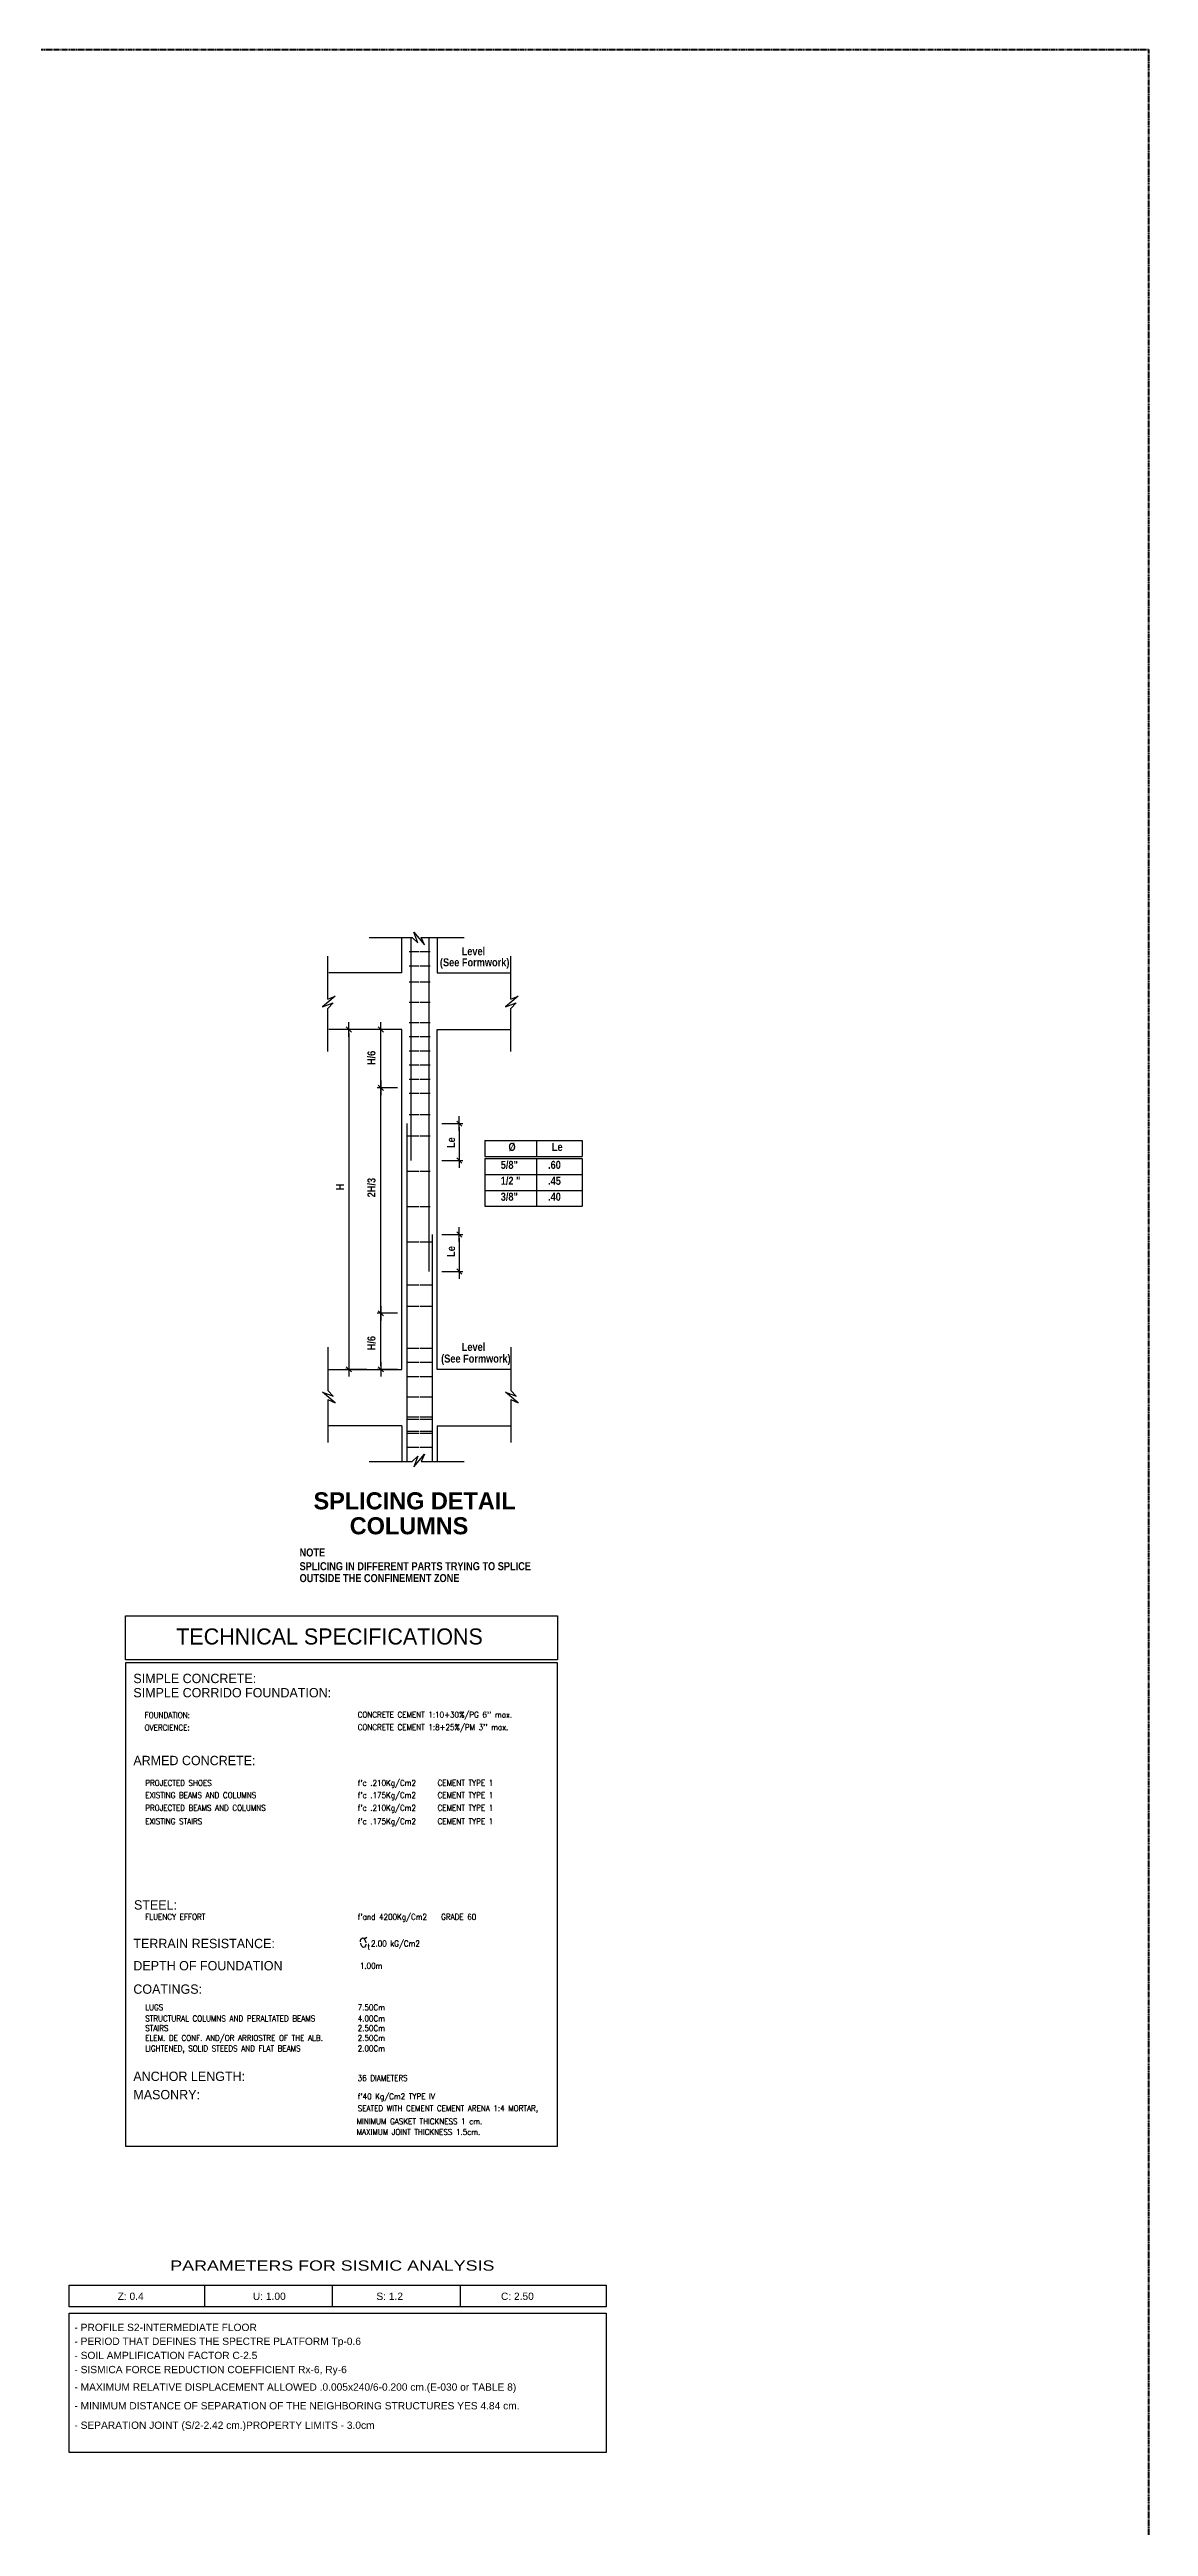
# Model space of a CAD drawing. Header units: millimetres. Extents: x -249630 to 95394, y -188036 to 109963.
# Drawn here: x 29421 to 36951, y -75203 to -58233 of the extents above; entities that cross this region are included whole.
import ezdxf
from ezdxf.enums import TextEntityAlignment as Align

# ---------------------------------------------------------------- set-up
doc = ezdxf.new("R2010")
doc.units = ezdxf.units.MM
doc.header["$PDMODE"] = 2
doc.linetypes.add('DASHED2', pattern=[9.525, 6.35, -3.175])
for name, color, linetype in [('05', 5, 'Continuous'), ('A-COTAS', 1, 'Continuous'), ('ACERO', 5, 'Continuous'), ('Layer1', 2, 'Continuous'), ('Layer3', 3, 'Continuous'), ('SOMBRA', 252, 'Continuous'), ('TEXTOS', 11, 'Continuous'), ('TITULOS', 180, 'Continuous')]:
    doc.layers.add(name, color=color, linetype=linetype)
doc.styles.add('80-02', font='romans.shx', dxfattribs={"width": 0.9, "height": 0.1})
doc.styles.add('ARIAL', font='arial.ttf', dxfattribs={"height": 0.14})
doc.styles.add('DESCRIPCION(E)', font='swisscbi.ttf', dxfattribs={"width": 1.1, "oblique": 15, "height": 0.15})
doc.styles.add('RO-2', font='stylu.ttf')
doc.styles.add('STYLE-1', font='romans.shx', dxfattribs={"width": 0.9, "height": 0.1})
doc.styles.add('T-2', font='swisse.ttf', dxfattribs={"width": 0.85})
doc.styles.add('TITULOS(E)', font='swisscbi.ttf', dxfattribs={"oblique": 15, "height": 0.23})

msp = doc.modelspace()

# ---------------------------------------------------------------- linework, layer by layer
at = {"color": 2, "linetype": 'Continuous'}
for p, q in [((31835.425, -64559.008), (31835.425, -64316.197)), ((32077.931, -64316.197), (32077.931, -64559.008)), ((31835.425, -64559.008), (31334.639, -64559.008)), ((32077.931, -64559.008), (32578.716, -64559.008)), ((31835.425, -64947.018), (31334.639, -64947.018)), ((31805.425, -64947.018), (31665.669, -64947.018)), ((31835.425, -65820.039), (31835.425, -64947.018)), ((32077.931, -65820.039), (32077.931, -64947.018)), ((32077.931, -64947.018), (32578.716, -64947.018)), ((31835.425, -66402.053), (31835.425, -65820.039)), ((32077.931, -66402.053), (32077.931, -65820.039)), ((31835.425, -67275.074), (31835.425, -66402.053)), ((32077.931, -67275.074), (32077.931, -66402.053)), ((31334.639, -67275.074), (31835.425, -67275.074)), ((31805.425, -67275.074), (31665.669, -67275.074)), ((32578.716, -67275.074), (32077.931, -67275.074)), ((31835.425, -67663.083), (31334.639, -67663.083)), ((31835.425, -67663.083), (31835.425, -67905.894)), ((32077.931, -67663.083), (32077.931, -67905.894)), ((32077.931, -67663.083), (32578.716, -67663.083)), ((32902.052, -69284.903), (29942.098, -69284.903)), ((29942.098, -69284.903), (29942.098, -72596.193)), ((32902.052, -72596.193), (32902.052, -69284.903)), ((29942.098, -72596.193), (32902.052, -72596.193)), ((30483.731, -73548.642), (30483.731, -73698.642)), ((31358.731, -73698.642), (31358.731, -73548.642)), ((32233.731, -73548.642), (32233.731, -73698.642))]:
    msp.add_line(p, q, dxfattribs=at)
at = {"color": 141, "linetype": 'Continuous'}
for p, q in [((31594.025, -64947.018), (31446.348, -64947.018)), ((31489.026, -64964.695), (31453.671, -64929.34)), ((31471.348, -64997.018), (31471.348, -64897.018)), ((31471.348, -64972.018), (31471.348, -67250.074)), ((31708.347, -64964.695), (31672.992, -64929.34)), ((31690.669, -64997.018), (31690.669, -64897.018)), ((31690.669, -65321.25), (31690.669, -64972.018)), ((31672.992, -65328.572), (31708.347, -65363.928)), ((31708.347, -65363.928), (31672.992, -65328.572)), ((31690.669, -65296.25), (31690.669, -65396.25)), ((31690.669, -65396.25), (31690.669, -65296.25)), ((31805.425, -65346.25), (31665.669, -65346.25)), ((31805.425, -65346.25), (31665.669, -65346.25)), ((31690.669, -66866.242), (31690.669, -65371.25)), ((32107.931, -65591.641), (32253.46, -65591.641)), ((32246.138, -65609.318), (32210.782, -65573.963)), ((32228.46, -65641.641), (32228.46, -65541.641)), ((32228.46, -65616.641), (32228.46, -65819.789)), ((32210.782, -65827.112), (32246.138, -65862.467)), ((32228.46, -65794.789), (32228.46, -65894.789)), ((32107.931, -65844.789), (32253.46, -65844.789)), ((32107.931, -66351.087), (32253.46, -66351.087)), ((32246.138, -66368.765), (32210.782, -66333.409)), ((32228.46, -66401.087), (32228.46, -66301.087)), ((32228.46, -66376.087), (32228.46, -66579.236)), ((32107.931, -66604.236), (32253.46, -66604.236)), ((32210.782, -66586.558), (32246.138, -66621.914)), ((32228.46, -66554.236), (32228.46, -66654.236)), ((31690.669, -66941.242), (31690.669, -66841.242)), ((31690.669, -66841.242), (31690.669, -66941.242)), ((31805.425, -66891.242), (31665.669, -66891.242)), ((31805.425, -66891.242), (31665.669, -66891.242)), ((31708.347, -66908.92), (31672.992, -66873.565)), ((31672.992, -66873.565), (31708.347, -66908.92)), ((31690.669, -67250.074), (31690.669, -66916.242)), ((31453.671, -67257.396), (31489.026, -67292.751)), ((31471.348, -67225.074), (31471.348, -67325.074)), ((31672.992, -67257.396), (31708.347, -67292.751)), ((31690.669, -67225.074), (31690.669, -67325.074))]:
    msp.add_line(p, q, dxfattribs=at)
at = {"color": 3, "linetype": 'Continuous'}
for p, q in [((31552.601, -71187.915), (31553.682, -71178.197)), ((31552.601, -71197.633), (31552.601, -71187.915)), ((31553.682, -71178.197), (31564.487, -71169.559)), ((31555.843, -71217.069), (31553.682, -71207.351)), ((31561.245, -71226.787), (31555.843, -71217.069)), ((31569.889, -71236.505), (31561.245, -71226.787)), ((31564.487, -71169.559), (31574.211, -71172.798)), ((31579.614, -71233.265), (31569.889, -71236.505)), ((31574.211, -71172.798), (31583.936, -71172.798)), ((31575.292, -71174.957), (31581.775, -71184.676)), ((31586.097, -71223.547), (31579.614, -71233.265)), ((31581.775, -71184.676), (31586.097, -71194.394)), ((31583.936, -71172.798), (31594.741, -71165.24)), ((31586.097, -71194.394), (31588.258, -71204.111)), ((31588.258, -71213.829), (31586.097, -71223.547))]:
    msp.add_line(p, q, dxfattribs=at)
at = {"color": 2, "linetype": 'Continuous'}
msp.add_lwpolyline([(29554.86, -73741.777), (33234.089, -73741.777), (33234.089, -74695.097), (29554.86, -74695.097)], close=True, dxfattribs=at)
at = {"layer": '05', "linetype": 'Continuous'}
for points in [[(32902.052, -68964.903), (32902.052, -69264.903), (29942.098, -69264.903), (29942.098, -68964.903), (30892.519, -68964.903)], [(29554.86, -73548.642), (33234.089, -73548.642), (33234.089, -73698.642), (29554.86, -73698.642)]]:
    msp.add_lwpolyline(points, close=True, dxfattribs=at)
at = {"layer": 'A-COTAS', "color": 1, "linetype": 'ByBlock'}
for p, q in [((31917.556, -64279.981), (31989.718, -64366.648)), ((31944.617, -64352.204), (31917.556, -64279.981)), ((31327.557, -64740.02), (31327.557, -64445.275)), ((31610.182, -64315.45), (31904.928, -64315.45)), ((31904.928, -64315.45), (31944.617, -64352.204)), ((31968.07, -64315.45), (32262.815, -64315.45)), ((31989.718, -64366.648), (31968.07, -64315.45)), ((32581.448, -64740.02), (32581.448, -64445.275)), ((31378.755, -64718.371), (31292.087, -64790.534)), ((31292.087, -64790.534), (31364.31, -64763.473)), ((31327.557, -64740.02), (31378.755, -64718.371)), ((31364.31, -64763.473), (31327.557, -64803.162)), ((31327.557, -65097.908), (31327.557, -64803.162)), ((32632.646, -64718.371), (32545.978, -64790.534)), ((32545.978, -64790.534), (32618.201, -64763.473)), ((32581.448, -64740.02), (32632.646, -64718.371)), ((32618.201, -64763.473), (32581.448, -64803.162)), ((32581.448, -65097.908), (32581.448, -64803.162)), ((31327.557, -67124.184), (31327.557, -67418.929)), ((32581.448, -67124.184), (32581.448, -67418.929)), ((31594.025, -67275.074), (31446.348, -67275.074)), ((31378.755, -67503.72), (31292.087, -67431.558)), ((31292.087, -67431.558), (31364.31, -67458.618)), ((31364.31, -67458.618), (31327.557, -67418.929)), ((31327.557, -67482.071), (31327.557, -67776.817)), ((31327.557, -67482.071), (31378.755, -67503.72)), ((32632.646, -67503.72), (32545.978, -67431.558)), ((32545.978, -67431.558), (32618.201, -67458.618)), ((32618.201, -67458.618), (32581.448, -67418.929)), ((32581.448, -67482.071), (32581.448, -67776.817)), ((32581.448, -67482.071), (32632.646, -67503.72)), ((31904.928, -67906.641), (31944.617, -67869.888)), ((31917.556, -67942.111), (31989.718, -67855.443)), ((31944.617, -67869.888), (31917.556, -67942.111)), ((31989.718, -67855.443), (31968.07, -67906.641)), ((31610.182, -67906.641), (31904.928, -67906.641)), ((31968.07, -67906.641), (32262.815, -67906.641))]:
    msp.add_line(p, q, dxfattribs=at)
at = {"layer": 'ACERO'}
for points in [[(31895.421, -64316.197), (31895.421, -65844.789)], [(32019.942, -64316.197), (32019.942, -66604.236)], [(31871.17, -67905.894), (31871.17, -65591.641)], [(32044.192, -67905.894), (32044.192, -66351.087)]]:
    msp.add_lwpolyline(points, dxfattribs=at)
at = {"layer": 'Defpoints', "color": 0, "linetype": 'ByBlock'}
for p in [(31835.425, -65346.25), (31835.425, -65346.25), (32077.931, -65591.641), (32077.931, -65844.789), (32077.931, -66351.087), (32077.931, -66604.236), (31835.425, -66891.242), (31835.425, -66891.242)]:
    msp.add_point(p, dxfattribs=at)
at = {"layer": 'Layer1', "linetype": 'Continuous'}
for p, q in [((32404.496, -65707.528), (33070.667, -65707.528)), ((32404.496, -65707.528), (32404.496, -65816.755)), ((32404.496, -65816.755), (33070.667, -65816.755)), ((32404.496, -65830.602), (33070.667, -65830.602)), ((32404.496, -65830.602), (32404.496, -66158.284)), ((32756.626, -65707.528), (32756.626, -65816.755)), ((32756.626, -65830.602), (32756.626, -66158.284)), ((33070.667, -65707.528), (33070.667, -65816.755)), ((33070.667, -65830.602), (33070.667, -66158.284)), ((32404.496, -65939.829), (33070.667, -65939.829)), ((32404.496, -66049.057), (33070.667, -66049.057)), ((32404.496, -66158.284), (33070.667, -66158.284))]:
    msp.add_line(p, q, dxfattribs=at)
at = {"layer": 'Layer3'}
for p, q in [((31885.924, -64413.199), (31953.807, -64413.199)), ((31961.555, -64413.199), (32029.438, -64413.199)), ((31885.924, -64510.507), (31953.807, -64510.507)), ((31885.924, -64619.822), (31953.807, -64619.822)), ((31961.555, -64510.507), (32029.438, -64510.507)), ((31961.555, -64619.822), (32029.438, -64619.822)), ((31885.924, -64759.73), (31953.807, -64759.73)), ((31961.555, -64759.73), (32029.438, -64759.73)), ((31885.924, -64898.516), (31953.807, -64898.516)), ((31961.555, -64898.516), (32029.438, -64898.516)), ((31885.924, -64995.213), (31953.807, -64995.213)), ((31885.924, -65092.521), (31953.807, -65092.521)), ((31961.555, -64995.213), (32029.438, -64995.213)), ((31961.555, -65092.521), (32029.438, -65092.521)), ((31885.924, -65189.524), (31953.807, -65189.524)), ((31885.924, -65286.526), (31953.807, -65286.526)), ((31961.555, -65189.524), (32029.438, -65189.524)), ((31961.555, -65286.526), (32029.438, -65286.526)), ((31885.924, -65383.528), (31953.807, -65383.528)), ((31961.555, -65383.528), (32029.438, -65383.528)), ((31885.924, -65529.032), (31953.807, -65529.032)), ((31961.555, -65529.032), (32029.438, -65529.032)), ((31871.17, -65674.535), (31953.807, -65674.535)), ((31961.555, -65674.535), (32029.438, -65674.535)), ((31871.17, -65917.041), (31953.807, -65917.041)), ((31961.555, -65917.041), (32029.438, -65917.041)), ((31871.17, -66159.547), (31953.807, -66159.547)), ((31961.555, -66159.547), (32029.438, -66159.547)), ((31871.17, -66402.053), (31953.807, -66402.053)), ((31961.555, -66402.053), (32044.192, -66402.053)), ((31871.17, -66696.772), (31953.807, -66696.772)), ((31871.17, -66842.275), (31953.807, -66842.275)), ((31961.555, -66696.772), (32044.192, -66696.772)), ((31961.555, -66842.275), (32044.192, -66842.275)), ((31871.17, -67129.57), (31953.807, -67129.57)), ((31961.555, -67129.57), (32044.192, -67129.57)), ((31871.17, -67226.878), (31953.807, -67226.878)), ((31871.17, -67323.575), (31953.807, -67323.575)), ((31961.555, -67226.878), (32044.192, -67226.878)), ((31961.555, -67323.575), (32044.192, -67323.575)), ((31871.17, -67462.362), (31953.807, -67462.362)), ((31961.555, -67462.362), (32044.192, -67462.362)), ((31871.17, -67601.148), (31953.807, -67601.148)), ((31871.17, -67615.832), (31953.807, -67615.832)), ((31871.17, -67697.845), (31953.807, -67697.845)), ((31961.555, -67601.148), (32044.192, -67601.148)), ((31961.555, -67615.832), (32044.192, -67615.832)), ((31961.555, -67697.845), (32044.192, -67697.845)), ((31871.17, -67711.45), (31953.807, -67711.45)), ((31871.17, -67808.892), (31953.807, -67808.892)), ((31961.555, -67711.45), (32044.192, -67711.45)), ((31961.555, -67808.892), (32044.192, -67808.892))]:
    msp.add_line(p, q, dxfattribs=at)
at = {"layer": 'SOMBRA', "color": 3, "linetype": 'DASHED2', "lineweight": 90}
msp.add_lwpolyline([(2208.367, -58233.003), (36950.996, -58233.003), (36950.996, -92289.765), (2208.367, -92289.765)], close=True, dxfattribs=at)

# ---------------------------------------------------------------- texts
at = {"color": 4, "linetype": 'Continuous', "style": 'RO-2'}
for s, height, p in [('TECHNICAL SPECIFICATIONS', 110, (30289.183, -69160.231)), ('SIMPLE CONCRETE:', 64, (29995.155, -69424.816)), ('SIMPLE CORRIDO FOUNDATION:', 64, (29995.155, -69522.207)), ('ARMED CONCRETE:', 64, (29995.155, -69986.95)), ('STEEL:', 64, (29999.659, -70976.195)), ('TERRAIN RESISTANCE:', 64, (29995.155, -71240.617)), ('DEPTH OF FOUNDATION', 64, (29995.155, -71392.899)), ('COATINGS:', 64, (29995.155, -71553.203)), ('ANCHOR LENGTH:', 64, (29995.155, -72150.725)), ('MASONRY:', 64, (29995.155, -72276.117))]:
    msp.add_text(s, height=height, dxfattribs=at).set_placement(p)
at = {"color": 3, "linetype": 'Continuous', "width": 0.9}
for s, style, p in [('OVERCIENCE:', 'STYLE-1', (30072.442, -69749.508)), ('FOUNDATION:', 'STYLE-1', (30072.442, -69664.108)), ("CONCRETE CEMENT 1:10+30%/PG 6'' max.", '80-02', (31532.29, -69660.868)), ("CONCRETE CEMENT 1:8+25%/PM 3'' max.", '80-02', (31532.29, -69747.033)), ("f'c .210Kg/Cm2", '80-02', (31532.29, -70128.848)), ('PROJECTED SHOES', 'STYLE-1', (30076.689, -70128.848)), ('EXISTING BEAMS AND COLUMNS', 'STYLE-1', (30076.689, -70212.603)), ("f'c .175Kg/Cm2", '80-02', (31532.29, -70212.603)), ("f'c .210Kg/Cm2", '80-02', (31532.29, -70299.682)), ('CEMENT TYPE 1', '80-02', (32080.172, -70128.197)), ('CEMENT TYPE 1', '80-02', (32080.172, -70211.952)), ('PROJECTED BEAMS AND COLUMNS', 'STYLE-1', (30076.689, -70299.682)), ('EXISTING STAIRS', 'STYLE-1', (30076.689, -70391.912)), ("f'c .175Kg/Cm2", '80-02', (31532.29, -70391.912)), ('CEMENT TYPE 1', '80-02', (32080.172, -70299.031)), ('CEMENT TYPE 1', '80-02', (32080.172, -70391.261)), ('FLUENCY EFFORT', 'STYLE-1', (30076.689, -71046.195)), ("f'and 4200Kg/Cm2", '80-02', (31532.29, -71046.205)), ('GRADE 60', '80-02', (32103.983, -71046.205)), ('t', '80-02', (31598.925, -71250.343)), ('2.00 kG/Cm2', '80-02', (31623.43, -71229.029)), ('1.00m', '80-02', (31547.204, -71381.311)), ('STRUCTURAL COLUMNS AND PERALTATED BEAMS', 'STYLE-1', (30076.689, -71742.38)), ('STAIRS', 'STYLE-1', (30076.689, -71808.678)), ('LUGS', 'STYLE-1', (30076.689, -71666.239)), ('7.50Cm', '80-02', (31532.29, -71666.239)), ('4.00Cm', '80-02', (31532.29, -71742.38)), ('2.50Cm', '80-02', (31532.29, -71808.678)), ('ELEM. DE CONF. AND/OR ARRIOSTRE OF THE ALB.', 'STYLE-1', (30076.689, -71876.036)), ('LIGHTENED, SOLID STEEDS AND FLAT BEAMS', 'STYLE-1', (30076.689, -71947.629)), ('2.50Cm', '80-02', (31532.29, -71876.036)), ('2.00Cm', '80-02', (31532.29, -71947.629)), ('36 DIAMETERS', '80-02', (31532.29, -72150.725)), ("f'40 Kg/Cm2 TYPE IV", '80-02', (31532.29, -72276.117)), ('MINIMUM GASKET THICKNESS 1 cm.', '80-02', (31525.454, -72447.417)), ('SEATED WITH CEMENT CEMENT ARENA 1:4 MORTAR,', '80-02', (31532.29, -72357.748)), ('MAXIMUM JOINT THICKNESS 1.5cm.', '80-02', (31525.454, -72520.274))]:
    msp.add_text(s, height=40, dxfattribs=dict(at, style=style)).set_placement(p)
at = {"color": 2, "linetype": 'Continuous', "style": 'ARIAL', "width": 1.25}
msp.add_text('PARAMETERS FOR SISMIC ANALYSIS', height=70, dxfattribs=at).set_placement((31358.731, -73450.119), align=Align.CENTER)
at = {"color": 4, "linetype": 'Continuous', "style": 'T-2'}
for s, p in [('Z: 0.4', (29976.693, -73650.62)), ('U: 1.00', (30926.693, -73650.62)), ('S: 1.2', (31751.693, -73650.62)), ('C: 2.50', (32626.693, -73650.62))]:
    msp.add_text(s, height=50, dxfattribs=at).set_placement(p, align=Align.CENTER)
at = {"color": 3, "linetype": 'Continuous', "style": 'T-2'}
for s, p in [('- PROFILE S2-INTERMEDIATE FLOOR', (29591.333, -73838.645)), ('- PERIOD THAT DEFINES THE SPECTRE PLATFORM Tp-0.6', (29591.333, -73934.097)), ('- SOIL AMPLIFICATION FACTOR C-2.5', (29591.333, -74030.813)), ('- SISMICA FORCE REDUCTION COEFFICIENT Rx-6, Ry-6', (29591.333, -74127.529)), ('- MAXIMUM RELATIVE DISPLACEMENT ALLOWED .0.005x240/6-0.200 cm.(E-030 or TABLE 8)', (29591.333, -74247.273)), ('- MINIMUM DISTANCE OF SEPARATION OF THE NEIGHBORING STRUCTURES YES 4.84 cm.', (29591.333, -74375.607)), ('- SEPARATION JOINT (S/2-2.42 cm.)PROPERTY LIMITS - 3.0cm', (29591.333, -74508.878))]:
    msp.add_text(s, height=50, dxfattribs=at).set_placement(p, align=Align.MIDDLE_LEFT)
at = {"layer": 'TEXTOS', "linetype": 'ByBlock', "style": 'DESCRIPCION(E)'}
for s, p in [('(See Formwork)', (32095.764, -64513.998)), ('Level ', (32244.605, -64438.137)), ('Ø', (32565.36, -65778.524)), ('Le', (32863.02, -65778.524)), ('5/8"', (32512.589, -65901.598)), ('1/2 "', (32512.589, -66010.825)), ('.60', (32836.806, -65901.598)), ('.45', (32836.806, -66010.825)), ('3/8"', (32512.589, -66120.053)), ('.40', (32836.806, -66120.053)), ('(See Formwork)', (32104.164, -67228.931)), ('Level ', (32245.573, -67149.067)), ('NOTE', (31134.154, -68557.119)), ('SPLICING IN DIFFERENT PARTS TRYING TO SPLICE ', (31134.154, -68651.257)), ('OUTSIDE THE CONFINEMENT ZONE', (31134.154, -68732.69))]:
    msp.add_text(s, height=55, dxfattribs=at).set_placement(p)
for s, p in [('H/6', (31654.002, -65190.593)), ('Le', (32199.431, -65759.327)), ('H', (31438.851, -66049.096)), ('2H/3', (31654.002, -66096.559)), ('Le', (32199.431, -66504.514)), ('H/6', (31654.002, -67144.651))]:
    msp.add_text(s, height=55, rotation=90, dxfattribs=at).set_placement(p)
at = {"layer": 'TITULOS', "linetype": 'ByBlock', "style": 'TITULOS(E)', "width": 1.2}
for s, p in [('SPLICING DETAIL ', (31229.94, -68234.313)), (' COLUMNS', (31433.041, -68405.226))]:
    msp.add_text(s, height=117, dxfattribs=at).set_placement(p)

doc.saveas('drawing.dxf')
